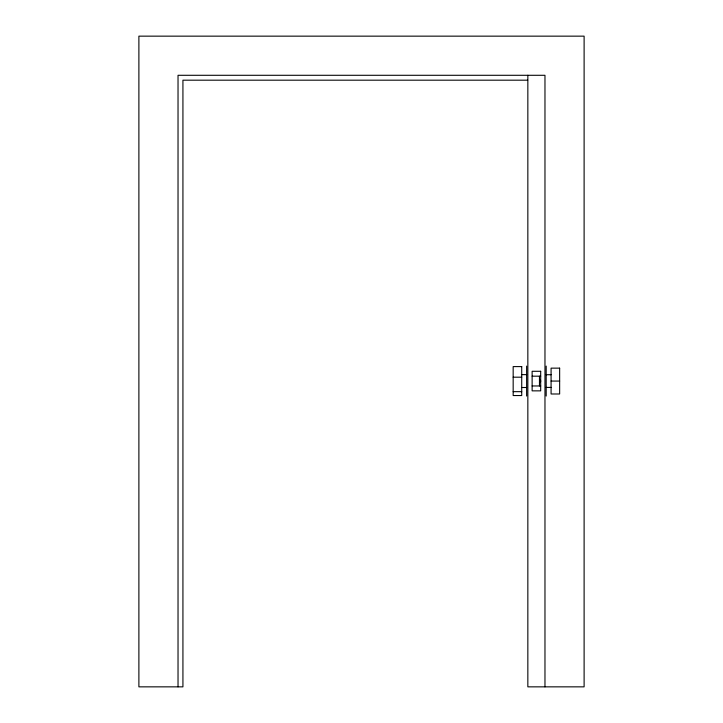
<?xml version="1.0" encoding="UTF-8"?>
<svg xmlns="http://www.w3.org/2000/svg" width="723" height="723" viewBox="0 0 723 723"><rect width="100%" height="100%" fill="white"/><g stroke="black" fill="none" stroke-linecap="round" stroke-linejoin="round"><path stroke-width="1.08" d="M527.682 80.181L182.928 80.181L182.928 686.85L138.888 686.85L138.888 36.15L584.112 36.15L584.112 686.85L527.844 686.85L527.844 75.291M521.726 374.631L526.624 374.631M546.19 374.722L551.08 374.722M532.128 376.177L540.687 376.177M513.167 377.189L521.726 377.189M551.08 381.066L559.647 381.066M532.128 385.965L540.687 385.965M546.19 387.42L551.08 387.42M521.726 387.51L526.624 387.51M513.167 391.667L521.726 391.667M546.19 366.091L546.19 396.05M544.97 686.85L544.97 75.291L178.03 75.291L178.03 686.85M539.466 376.177L539.466 385.965M526.624 366.091L526.624 396.05M539.466 379.846A1.22 1.22 0 0 1 540.687 381.066A1.22 1.22 0 0 1 539.466 382.295M521.726 366.597L513.167 366.597L513.167 395.544L521.726 395.544L521.726 366.597M559.647 368.143L551.08 368.143L551.08 393.99L559.647 393.99L559.647 368.143M540.687 371.288L532.128 371.288L532.128 390.854L540.687 390.854L540.687 371.288"/></g></svg>
